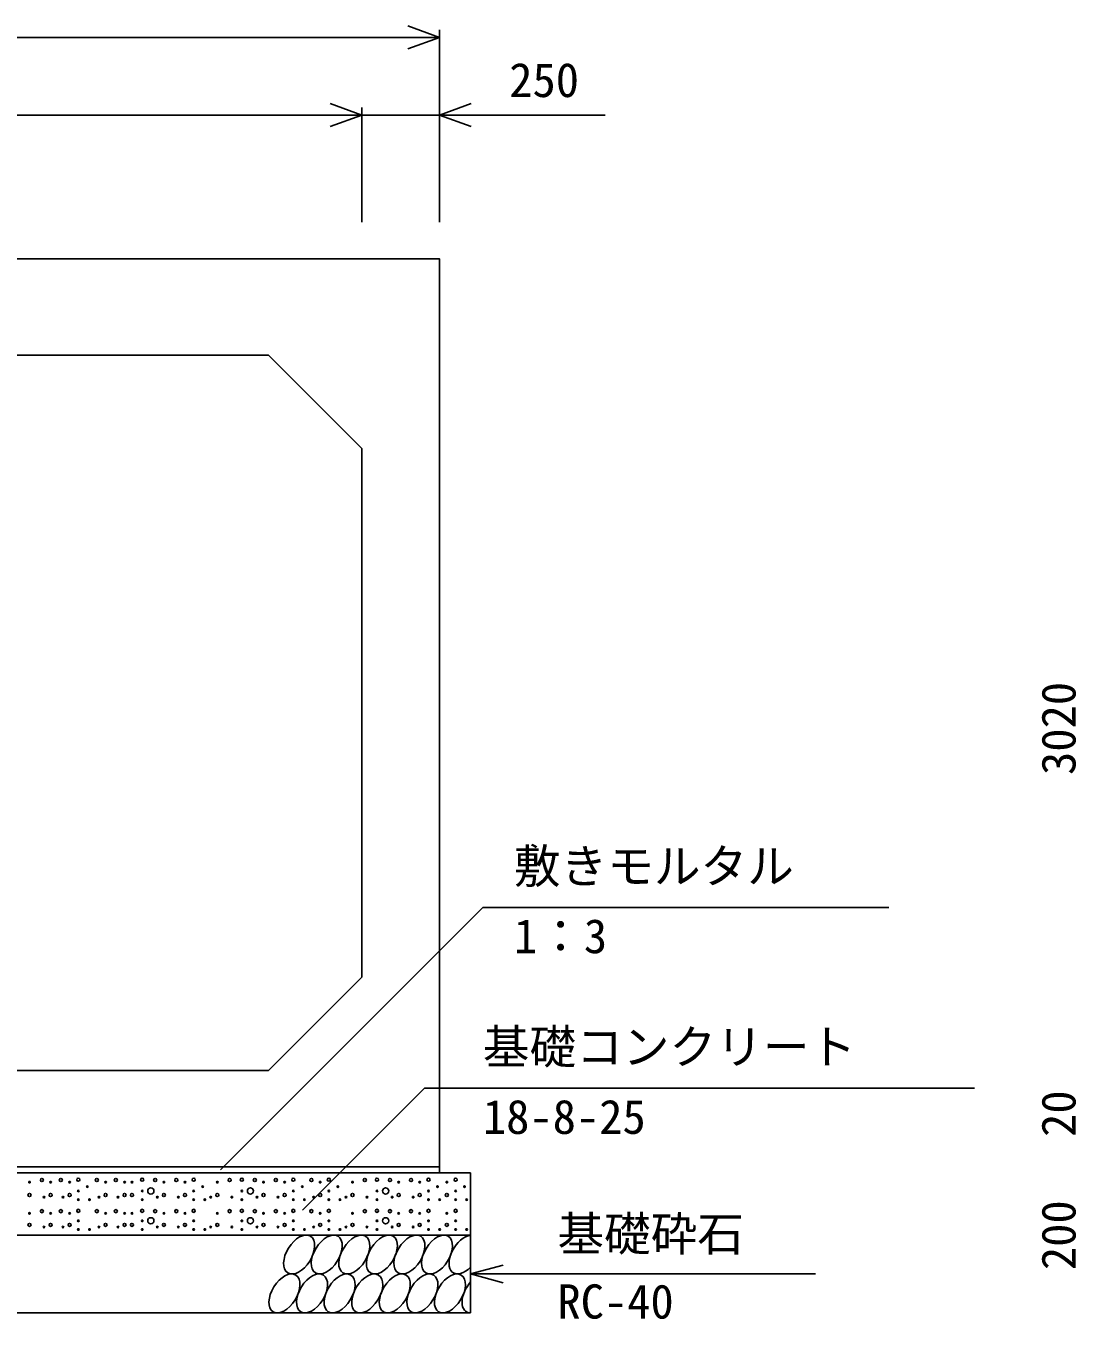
# Model space of a CAD drawing. Units: millimetres, scale not verified. Extents: x -100800 to 100800, y -35640 to 35640.
# Drawn here: x 79029 to 82407, y -21620 to -17460 of the extents above; entities that cross this region are included whole.
import ezdxf
from ezdxf.enums import TextEntityAlignment as Align

# ---------------------------------------------------------------- set-up
doc = ezdxf.new("R2010")
doc.units = ezdxf.units.MM
doc.header["$LTSCALE"] = 120
for name, color, linetype, lineweight in [('0-0_DIM', 7, 'Continuous', 25), ('0-2_HATCH', 6, 'Continuous', 25), ('0-5_OUTLINE', 3, 'Continuous', 25)]:
    doc.layers.add(name, color=color, linetype=linetype, lineweight=lineweight)
doc.styles.add('ＭＳ ゴシック', font='')
doc.styles.get('ＭＳ ゴシック').set_extended_font_data('MS Gothic')

msp = doc.modelspace()

# ---------------------------------------------------------------- linework, layer by layer
at = {"layer": '0-0_DIM'}
for p, q in [((76359.1, -17497.4), (80359.1, -17497.4)), ((80359.1, -17473.4), (80359.1, -18092)), ((80109.1, -17723.4), (80109.1, -18092)), ((80891.8, -17747.4), (80359.1, -17747.4)), ((80499, -20295.8), (79654.9, -21139.8)), ((80499, -20295.8), (81804.7, -20295.8)), ((80311.3, -20876.9), (79918.5, -21269.7)), ((80311.3, -20876.9), (82080.3, -20876.9)), ((80459.1, -21474.7), (80563.4, -21446.7)), ((80459.1, -21474.7), (81568, -21474.7)), ((80459.1, -21474.7), (80563.4, -21502.7))]:
    msp.add_line(p, q, dxfattribs=at)
for points in [[(80257.6, -17534.3), (80359.1, -17497.4), (80257.6, -17460.4)], [(80007.6, -17784.3), (80109.1, -17747.4), (80007.6, -17710.4)], [(80460.6, -17784.3), (80359.1, -17747.4), (80460.6, -17710.4)], [(76359.1, -17747.4), (76609.1, -17747.4), (80109.1, -17747.4), (80359.1, -17747.4)]]:
    msp.add_lwpolyline(points, dxfattribs=at)
at = {"layer": '0-2_HATCH'}
for centre, radius in [((79080.2, -21172.5), 5), ((79141.3, -21172.5), 5), ((79197.3, -21171.6), 5), ((79256.9, -21172.5), 5), ((79318, -21172.5), 5), ((79402.9, -21171.6), 5), ((79444.6, -21172.5), 5), ((79512.4, -21172.5), 5), ((79568.5, -21171.6), 5), ((79684.1, -21172.5), 5), ((79723.2, -21171.6), 5), ((79765, -21172.5), 5), ((79832.8, -21172.5), 5), ((79888.8, -21171.6), 5), ((79947.1, -21172.5), 5), ((80003.2, -21171.6), 5), ((80118.9, -21172.5), 5), ((80158, -21171.6), 5), ((80199.7, -21172.5), 5), ((80267.5, -21172.5), 5), ((80323.6, -21171.6), 5), ((80410.8, -21171.6), 5), ((79040.4, -21179.5), 2.5), ((79108.2, -21179.5), 2.5), ((79169.3, -21179.5), 2.5), ((79197.3, -21207.5), 2.5), ((79226.2, -21193.5), 2.5), ((79285, -21179.5), 2.5), ((79346.1, -21179.5), 2.5), ((79370, -21179.5), 2.5), ((79402.9, -21207.5), 2.5), ((79430.6, -21207.5), 10), ((79472.6, -21179.5), 2.5), ((79540.4, -21179.5), 2.5), ((79568.5, -21207.5), 2.5), ((79597.3, -21193.5), 2.5), ((79644.4, -21179.5), 2.5), ((79723.2, -21207.5), 2.5), ((79751, -21207.5), 10), ((79793, -21179.5), 2.5), ((79860.8, -21179.5), 2.5), ((79888.8, -21207.5), 2.5), ((79917.7, -21193.5), 2.5), ((79975.2, -21179.5), 2.5), ((80003.2, -21207.5), 2.5), ((80032.1, -21193.5), 2.5), ((80079.2, -21179.5), 2.5), ((80158, -21207.5), 2.5), ((80185.7, -21207.5), 10), ((80227.8, -21179.5), 2.5), ((80295.5, -21179.5), 2.5), ((80323.6, -21207.5), 2.5), ((80352.5, -21193.5), 2.5), ((80382.7, -21179.5), 2.5), ((80410.8, -21207.5), 2.5), ((80439.6, -21193.5), 2.5), ((79040.4, -21220.7), 5), ((79087.2, -21227.7), 2.5), ((79108.2, -21220.7), 5), ((79148.3, -21227.7), 2.5), ((79169.3, -21220.7), 5), ((79197.3, -21235.6), 2.5), ((79233.2, -21235.6), 2.5), ((79264, -21227.7), 2.5), ((79285, -21220.7), 5), ((79325, -21227.7), 2.5), ((79346.1, -21220.7), 5), ((79370, -21220.7), 5), ((79402.9, -21235.6), 2.5), ((79451.6, -21227.7), 2.5), ((79472.6, -21220.7), 5), ((79519.4, -21227.7), 2.5), ((79540.4, -21220.7), 5), ((79568.5, -21235.6), 2.5), ((79604.3, -21235.6), 2.5), ((79623.4, -21227.7), 2.5), ((79644.4, -21220.7), 5), ((79691.1, -21227.7), 2.5), ((79723.2, -21235.6), 2.5), ((79772, -21227.7), 2.5), ((79793, -21220.7), 5), ((79839.8, -21227.7), 2.5), ((79860.8, -21220.7), 5), ((79888.8, -21235.6), 2.5), ((79924.7, -21235.6), 2.5), ((79954.1, -21227.7), 2.5), ((79975.2, -21220.7), 5), ((80003.2, -21235.6), 2.5), ((80039.1, -21235.6), 2.5), ((80058.1, -21227.7), 2.5), ((80079.2, -21220.7), 5), ((80125.9, -21227.7), 2.5), ((80158, -21235.6), 2.5), ((80206.7, -21227.7), 2.5), ((80227.8, -21220.7), 5), ((80274.5, -21227.7), 2.5), ((80295.5, -21220.7), 5), ((80323.6, -21235.6), 2.5), ((80359.5, -21235.6), 2.5), ((80382.7, -21220.7), 5), ((80410.8, -21235.6), 2.5), ((80446.6, -21235.6), 2.5), ((79040.4, -21279.5), 2.5), ((79080.2, -21272.5), 5), ((79108.2, -21279.5), 2.5), ((79141.3, -21272.5), 5), ((79169.3, -21279.5), 2.5), ((79197.3, -21271.6), 5), ((79256.9, -21272.5), 5), ((79285, -21279.5), 2.5), ((79318, -21272.5), 5), ((79346.1, -21279.5), 2.5), ((79370, -21279.5), 2.5), ((79402.9, -21271.6), 5), ((79430.6, -21303.6), 10), ((79444.6, -21272.5), 5), ((79472.6, -21279.5), 2.5), ((79512.4, -21272.5), 5), ((79540.4, -21279.5), 2.5), ((79568.5, -21271.6), 5), ((79644.4, -21279.5), 2.5), ((79684.1, -21272.5), 5), ((79723.2, -21271.6), 5), ((79751, -21303.6), 10), ((79765, -21272.5), 5), ((79793, -21279.5), 2.5), ((79832.8, -21272.5), 5), ((79860.8, -21279.5), 2.5), ((79888.8, -21271.6), 5), ((79947.1, -21272.5), 5), ((79975.2, -21279.5), 2.5), ((80003.2, -21271.6), 5), ((80079.2, -21279.5), 2.5), ((80118.9, -21272.5), 5), ((80158, -21271.6), 5), ((80185.7, -21303.6), 10), ((80199.7, -21272.5), 5), ((80227.8, -21279.5), 2.5), ((80267.5, -21272.5), 5), ((80295.5, -21279.5), 2.5), ((80323.6, -21271.6), 5), ((80382.7, -21279.5), 2.5), ((80410.8, -21271.6), 5), ((79040.4, -21316.8), 5), ((79087.2, -21323.8), 2.5), ((79108.2, -21316.8), 5), ((79148.3, -21323.8), 2.5), ((79169.3, -21316.8), 5), ((79197.3, -21303.6), 2.5), ((79197.3, -21331.6), 2.5), ((79233.2, -21331.6), 2.5), ((79264, -21323.8), 2.5), ((79285, -21316.8), 5), ((79325, -21323.8), 2.5), ((79346.1, -21316.8), 5), ((79370, -21316.8), 5), ((79402.9, -21303.6), 2.5), ((79402.9, -21331.6), 2.5), ((79451.6, -21323.8), 2.5), ((79472.6, -21316.8), 5), ((79519.4, -21323.8), 2.5), ((79540.4, -21316.8), 5), ((79568.5, -21303.6), 2.5), ((79568.5, -21331.6), 2.5), ((79604.3, -21331.6), 2.5), ((79623.4, -21323.8), 2.5), ((79644.4, -21316.8), 5), ((79691.1, -21323.8), 2.5), ((79723.2, -21303.6), 2.5), ((79723.2, -21331.6), 2.5), ((79772, -21323.8), 2.5), ((79793, -21316.8), 5), ((79839.8, -21323.8), 2.5), ((79860.8, -21316.8), 5), ((79888.8, -21303.6), 2.5), ((79888.8, -21331.6), 2.5), ((79924.7, -21331.6), 2.5), ((79954.1, -21323.8), 2.5), ((79975.2, -21316.8), 5), ((80003.2, -21303.6), 2.5), ((80003.2, -21331.6), 2.5), ((80039.1, -21331.6), 2.5), ((80058.1, -21323.8), 2.5), ((80079.2, -21316.8), 5), ((80125.9, -21323.8), 2.5), ((80158, -21303.6), 2.5), ((80158, -21331.6), 2.5), ((80206.7, -21323.8), 2.5), ((80227.8, -21316.8), 5), ((80274.5, -21323.8), 2.5), ((80295.5, -21316.8), 5), ((80323.6, -21303.6), 2.5), ((80323.6, -21331.6), 2.5), ((80359.5, -21331.6), 2.5), ((80382.7, -21316.8), 5), ((80410.8, -21303.6), 2.5), ((80410.8, -21331.6), 2.5), ((80446.6, -21331.6), 2.5)]:
    msp.add_circle(centre, radius, dxfattribs=at)
for centre in [(79907.6, -21412.2), (79996.3, -21412.2), (80085, -21412.2), (80173.7, -21412.2), (80262.4, -21412.2), (80351.1, -21412.2), (79860.5, -21537.2), (79949.2, -21537.2), (80037.9, -21537.2), (80126.6, -21537.2), (80215.3, -21537.2), (80304, -21537.2), (80392.7, -21537.2)]:
    msp.add_ellipse(centre, major_axis=(36.4, 58.9), ratio=0.5792, dxfattribs=at)
for centre, start_param, end_param in [((80439.8, -21412.2), 0.419949, 4.357003), ((80481.4, -21537.2), 1.28053, 3.496422)]:
    msp.add_ellipse(centre, major_axis=(36.4, 58.9), ratio=0.5792, start_param=start_param, end_param=end_param, dxfattribs=at)
at = {"layer": '0-5_OUTLINE'}
for p, q in [((76909.1, -18519.7), (79809.1, -18519.7)), ((80109.1, -18819.7), (79809.1, -18519.7)), ((80109.1, -18819.7), (80109.1, -20519.7)), ((79809.1, -20819.7), (80109.1, -20519.7)), ((79809.1, -20819.7), (76909.1, -20819.7)), ((80359.1, -21129.7), (76359.1, -21129.7)), ((76259.1, -21149.7), (80459.1, -21149.7)), ((80459.1, -21149.7), (80459.1, -21599.7)), ((76259.1, -21349.7), (80459.1, -21349.7)), ((76259.1, -21599.7), (80459.1, -21599.7))]:
    msp.add_line(p, q, dxfattribs=at)
msp.add_lwpolyline([(76359.1, -18209.7), (80359.1, -18209.7), (80359.1, -21149.7)], dxfattribs=at)

# ---------------------------------------------------------------- texts
at = {"layer": '0-0_DIM', "style": 'ＭＳ ゴシック'}
for s, p in [('250', (80583.4, -17722.4)), ('敷きモルタル', (80598.6, -20250.8)), ('1：3', (80598.6, -20476)), ('基礎コンクリート', (80498.6, -20832)), ('18-8-25', (80498.6, -21057.1)), ('基礎砕石', (80738.3, -21433.5)), ('RC-40', (80738.3, -21651.1))]:
    msp.add_text(s, height=110, dxfattribs=at).set_placement(p, align=Align.BOTTOM_LEFT)
for s, p in [('3020', (82438, -19869.7)), ('20', (82438, -21033.8)), ('200', (82438, -21462.2))]:
    msp.add_text(s, height=110, rotation=90, dxfattribs=at).set_placement(p, align=Align.BOTTOM_LEFT)

doc.saveas('drawing.dxf')
